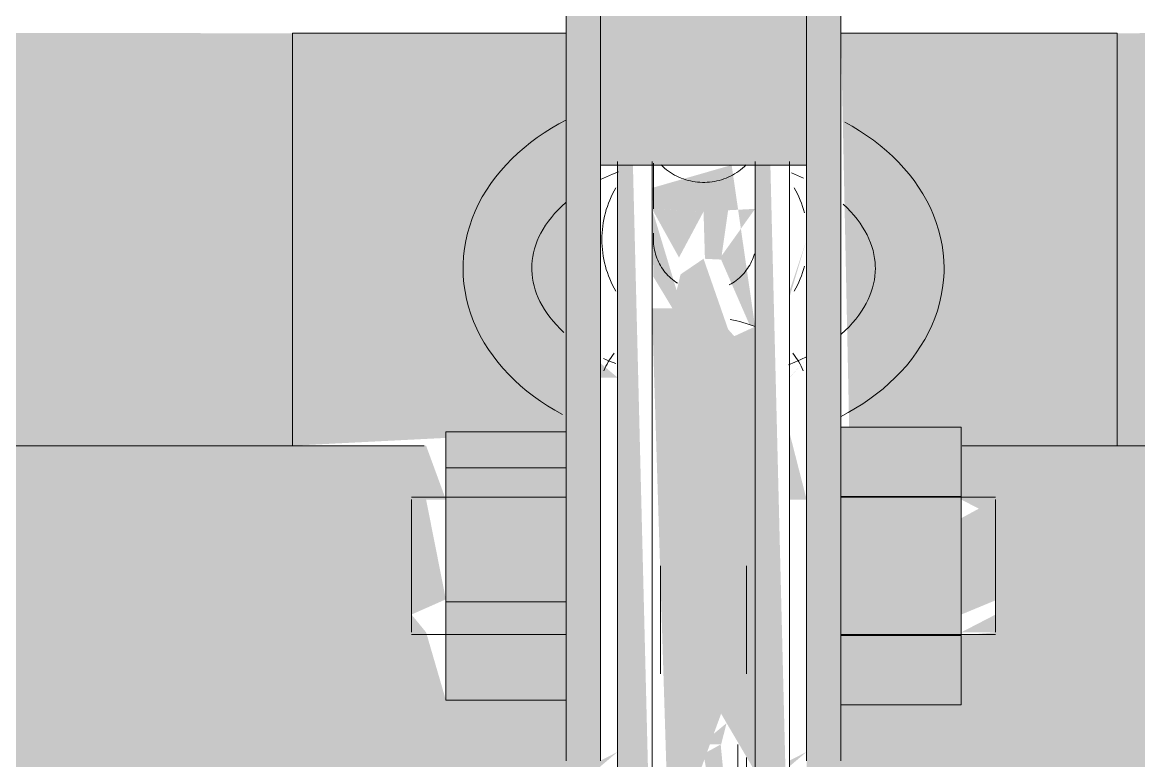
# Model space of a CAD drawing. Header units: inches. Extents: x -54880 to -186, y -265 to 853.
# Drawn here: x -16361.187 to -16357.126, y 280.229 to 282.915 of the extents above; entities that cross this region are included whole.
import ezdxf

# ---------------------------------------------------------------- set-up
doc = ezdxf.new("R2010")
doc.units = ezdxf.units.IN
doc.header["$MEASUREMENT"] = 0
doc.layers.add('Q-SPCQ', color=91, linetype='Continuous', lineweight=9)

# ---------------------------------------------------------------- blocks, each defined once
blk = doc.blocks.new('Basketball_Backstop-Performance_Sports_Systems-3103-Ceiling_Hung - 27_-0_ to 27_-11 7_8_-V251-Section 1')
at = {"layer": 'Q-SPCQ'}
for points in [[(21711.6778, 280.2291), (21711.6778, 283.0146), (21711.5528, 283.0146), (21711.5528, 280.2291)], [(21712.4278, 282.3959), (21712.4278, 283.0146), (21711.6778, 283.0146), (21711.6778, 282.3959), (21712.2537, 282.3959)], [(21712.5528, 280.2291), (21712.5528, 283.0146), (21712.4278, 283.0146), (21712.4278, 280.2291)], [(21711.8653, 279.6117), (21711.7959, 282.3959), (21711.7403, 282.3959), (21711.7403, 279.6117)], [(21712.2403, 279.6117), (21712.3653, 279.6117), (21712.2959, 282.3959), (21712.2403, 282.3959), (21712.2403, 280)], [(21712.2403, 281.6875), (21712.2403, 281.8081), (21712.1645, 281.7732)], [(21711.5528, 281.2947), (21711.5528, 281.4255), (21711.1153, 281.4255), (21711.1153, 281.2947)], [(21712.3653, 281.179), (21712.4278, 281.179), (21712.3653, 281.4228)], [(21712.9903, 281.1901), (21712.9903, 281.4427), (21712.5528, 281.4427), (21712.5528, 281.1901)], [(21711.5528, 280.8067), (21711.5528, 281.2947), (21711.1153, 281.2947), (21711.1153, 280.8067)], [(21712.9903, 280.6849), (21712.9903, 281.1901), (21712.5528, 281.1901), (21712.5528, 280.6849)], [(21711.5528, 280.4495), (21711.5528, 280.8067), (21711.1153, 280.8067), (21711.1153, 280.4495)], [(21713.1153, 280.696), (21713.1153, 280.7607), (21712.9903, 280.696)], [(21712.9903, 280.4323), (21712.9903, 280.6849), (21712.5528, 280.6849), (21712.5528, 280.4323)], [(21712.1167, 280.288), (21712.1366, 280.3658), (21712.0818, 280.32), (21712.0678, 280.288)], [(21711.5528, 279.4928), (21711.6778, 279.4928), (21711.6778, 280.2291), (21711.5528, 280.2291), (21711.5528, 279.8275)], [(21712.5528, 279.4928), (21712.5528, 280.2291), (21712.4278, 280.2291), (21712.4278, 279.4928)]]:
    blk.add_hatch(color=256, dxfattribs=at).paths.add_polyline_path(points, flags=0)
h = blk.add_hatch(color=256, dxfattribs=at)
h.paths.add_polyline_path([(21664.0579, 281.375), (21710.5579, 281.375), (21710.5579, 282.875), (21664.0579, 282.955), (21664.0579, 282.7509)], flags=0)
h.paths.add_polyline_path([(21739.9611, 281.375), (21724.8759, 282.955), (21713.5579, 282.875), (21713.5579, 281.375), (21736.4623, 281.375)], flags=0)
h.paths.add_polyline_path([(21712.2403, 282.2365), (21712.114, 282.0594), (21712.1422, 282.2313), (21712.155, 282.232)], flags=0)
h.paths.add_polyline_path([(21712.2403, 281.8081), (21712.155, 282.3959), (21711.8653, 282.3125), (21711.8704, 282.2363), (21712.0528, 282.2265), (21712.0579, 282.0548), (21712.1167, 282.0519), (21712.2206, 281.8138)], flags=0)
h.paths.add_polyline_path([(21711.9632, 281.8353), (21711.984, 281.8436), (21711.8653, 282.2365), (21711.8704, 281.9896), (21711.9609, 281.8392)], flags=0)
h.paths.add_polyline_path([(21712.3653, 281.9148), (21712.4278, 282.125), (21712.3653, 281.9375)], flags=0)
h = blk.add_hatch(color=256, dxfattribs=at)
h.paths.add_polyline_path([(21710.5579, 281.375), (21711.5528, 281.4255), (21711.5528, 282.875), (21710.5579, 282.875), (21710.5579, 282.7509)], flags=0)
h.paths.add_polyline_path([(21713.5579, 281.375), (21713.5579, 282.875), (21712.5528, 282.875), (21712.5826, 281.4427), (21712.9903, 281.375)], flags=0)
h.paths.add_polyline_path([(21712.3665, 281.6226), (21712.4278, 281.6915), (21712.3653, 281.6226)], flags=0)
h.paths.add_polyline_path([(21711.6778, 281.6226), (21711.7403, 281.6226), (21711.6778, 281.675)], flags=0)
h = blk.add_hatch(color=256, dxfattribs=at)
h.paths.add_polyline_path([(21712.0528, 282.2265), (21711.8653, 282.2365), (21711.9635, 282.0594)], flags=0)
h.paths.add_polyline_path([(21712.1167, 282.0519), (21712.1422, 282.2313), (21712.0528, 282.2265), (21712.114, 282.0594)], flags=0)
h.paths.add_polyline_path([(21711.9454, 279.9312), (21712.1167, 280.4), (21712.2403, 280.1897), (21712.2403, 281.6875), (21712.1422, 281.7984), (21712.0528, 282.055), (21711.9693, 281.9982), (21711.9393, 281.875), (21711.8653, 281.875), (21711.9239, 280)], flags=0)
h = blk.add_hatch(color=256, dxfattribs=at)
h.paths.add_polyline_path([(21712.1778, 157.5625), (21715.2739, 157.5625), (21715.2576, 160.1875), (21712.1778, 160.1875)], flags=0)
h.paths.add_polyline_path([(21711.9278, 157.5625), (21711.9278, 160.1875), (21708.842, 160.1875), (21708.8583, 157.5625), (21711.4161, 157.5625)], flags=0)
h.paths.add_polyline_path([(21711.8653, 208.884), (21711.9278, 209.0687), (21711.8653, 209.0687)], flags=0)
h.paths.add_polyline_path([(21709.7157, 164.3125), (21711.9278, 164.3125), (21711.8653, 208.5593), (21711.7403, 208.5593), (21711.6778, 208.5742), (21711.5528, 208.5742), (21711.5528, 209.6951), (21711.1153, 209.6951), (21711.1153, 209.9416), (21710.9903, 210.0063), (21711.0434, 210.4245), (21711.1153, 210.4245), (21711.2006, 210.671), (21711.5528, 210.671), (21711.5528, 211.6942), (21711.6778, 211.6942), (21711.6778, 211.9191), (21711.5528, 211.9191), (21711.5528, 213.0557), (21711.8653, 213.0557), (21711.8966, 224.7587), (21710.4017, 224.7554), (21708.7454, 224.7511), (21708.7784, 164.3125), (21709.343, 164.3125)], flags=0)
h.paths.add_polyline_path([(21712.1778, 164.3125), (21715.3704, 164.3125), (21715.3318, 224.797), (21714.302, 224.7505), (21712.2091, 224.7501), (21712.2738, 213.0557), (21712.5528, 213.0557), (21712.5528, 211.9191), (21712.4278, 211.9191), (21712.4278, 211.6942), (21712.5528, 211.6415), (21712.5528, 210.6206), (21712.9903, 210.6206), (21712.9903, 210.4245), (21713.1153, 210.3598), (21713.1153, 209.9416), (21712.9903, 209.9416), (21712.9153, 209.7456), (21712.5528, 209.7456), (21712.5379, 208.5742), (21712.4278, 208.5742), (21712.3653, 208.5593), (21712.2403, 208.5593), (21712.1778, 165.5321)], flags=0)
h.paths.add_polyline_path([(21711.6901, 210.4245), (21711.7403, 210.4245), (21711.6778, 210.4245)], flags=0)
h.paths.add_polyline_path([(21712.3653, 210.4245), (21712.4278, 210.4245), (21712.3653, 210.5537)], flags=0)
h.paths.add_polyline_path([(21711.8653, 210.9331), (21711.8966, 210.9441), (21711.8653, 210.9441)], flags=0)
h.paths.add_polyline_path([(21712.4948, 213.7659), (21712.2738, 213.8307), (21712.4628, 213.933)], flags=0)
h.paths.add_polyline_path([(21711.8653, 277.451), (21711.8966, 277.6356), (21711.8653, 277.6356)], flags=0)
h.paths.add_polyline_path([(21709.6848, 225.1873), (21710.1688, 225.2392), (21711.8966, 225.2499), (21711.8653, 277.1262), (21711.7403, 277.1411), (21711.6778, 277.1411), (21711.5528, 277.1411), (21711.5528, 278.262), (21711.1153, 278.262), (21711.0434, 278.5085), (21710.9903, 278.5732), (21711.0434, 278.9915), (21711.1153, 278.9915), (21711.2006, 279.238), (21711.5528, 279.238), (21711.5528, 280.4495), (21711.1153, 280.4495), (21711.0434, 280.696), (21710.9903, 280.7607), (21711.0434, 281.179), (21711.1153, 281.179), (21711.0434, 281.375), (21708.7454, 281.375), (21708.82, 225.2452), (21709.605, 225.1952)], flags=0)
h.paths.add_polyline_path([(21713.5403, 225.1889), (21713.7142, 225.2446), (21715.3704, 225.2494), (21715.3704, 281.375), (21712.9903, 281.375), (21712.9903, 281.179), (21713.1153, 281.1143), (21713.1153, 280.696), (21712.9903, 280.6849), (21712.9104, 280.4323), (21712.5528, 280.4323), (21712.5528, 279.1875), (21712.9903, 279.1875), (21712.9903, 278.9915), (21713.1153, 278.9268), (21713.1153, 278.5085), (21712.9903, 278.5085), (21712.9153, 278.3125), (21712.5528, 278.3125), (21712.5528, 277.1411), (21712.4278, 277.1411), (21712.3653, 277.1262), (21712.2403, 277.1262), (21712.2537, 225.2403), (21713.4428, 225.1922)], flags=0)
h.paths.add_polyline_path([(21711.1464, 225.2001), (21710.7527, 225.2307), (21710.9292, 225.2024)], flags=0)
h.paths.add_polyline_path([(21711.8653, 279.5), (21711.9019, 279.5791), (21711.8653, 279.511)], flags=0)
h = blk.add_hatch(color=256, dxfattribs=at)
h.paths.add_polyline_path([(21712.9903, 280.7607), (21713.1153, 280.8125), (21713.1153, 281.179), (21712.9903, 281.1112), (21712.9903, 280.7638)], flags=0)
h.paths.add_polyline_path([(21710.9903, 280.7607), (21711.1153, 280.816), (21711.0434, 281.179), (21710.9903, 281.1143), (21710.9903, 280.8125)], flags=0)
h = blk.add_hatch(color=256, dxfattribs=at)
h.paths.add_polyline_path([(21712.0528, 210.9293), (21712.1778, 210.9441), (21712.1148, 279.5957), (21712.0528, 279.6485), (21712.0528, 211.2474)], flags=0)
h.paths.add_polyline_path([(21712.1778, 279.6432), (21712.1151, 280.288), (21712.0528, 280.2537), (21712.1408, 279.7348), (21712.1777, 279.6434)], flags=0)
h = blk.add_hatch(color=256, dxfattribs=at)
h.paths.add_polyline_path([(21711.6778, 280.2084), (21711.7403, 280.2612), (21711.6778, 280.2291)], flags=0)
h.paths.add_polyline_path([(21712.3653, 280.2084), (21712.4278, 280.2612), (21712.3653, 280.2291)], flags=0)
for p, q in [((21711.5528, 280.2291), (21711.5528, 283.0146)), ((21711.6778, 283.0146), (21711.6778, 280.2291)), ((21712.4278, 280.2291), (21712.4278, 283.0146)), ((21712.5528, 283.0146), (21712.5528, 280.2291)), ((21710.5579, 282.875), (21710.5579, 281.375)), ((21711.5528, 282.875), (21710.5579, 282.875)), ((21713.5579, 282.875), (21712.5528, 282.875)), ((21713.5579, 281.375), (21713.5579, 282.875)), ((21712.4278, 282.3959), (21711.6778, 282.3959)), ((21711.7403, 279.6117), (21711.7403, 282.4084)), ((21711.8653, 282.4084), (21711.8653, 279.6117)), ((21712.2403, 279.6117), (21712.2403, 282.4084)), ((21712.3653, 282.4084), (21712.3653, 279.6117)), ((21711.1153, 281.2947), (21711.1153, 281.4255)), ((21711.1153, 281.4255), (21711.5528, 281.4255)), ((21712.5528, 281.4427), (21712.9903, 281.4427)), ((21712.9903, 281.4427), (21712.9903, 281.1901)), ((21708.7454, 281.375), (21711.037, 281.375)), ((21712.9937, 281.375), (21715.3704, 281.375)), ((21711.1153, 280.8067), (21711.1153, 281.2947)), ((21711.1153, 281.2947), (21711.5528, 281.2947)), ((21711.5528, 281.1875), (21710.9903, 281.1875)), ((21710.9903, 280.7607), (21710.9903, 281.179)), ((21712.5528, 281.1901), (21712.9903, 281.1901)), ((21713.1153, 281.1875), (21712.5528, 281.1875)), ((21712.9903, 281.1901), (21712.9903, 280.6849)), ((21713.1153, 281.179), (21713.1153, 280.7607)), ((21711.8966, 280.9375), (21711.8966, 280.5452)), ((21712.2091, 280.5452), (21712.2091, 280.9375)), ((21711.1153, 280.4495), (21711.1153, 280.8067)), ((21711.1153, 280.8067), (21711.5528, 280.8067)), ((21710.9903, 280.696), (21710.9903, 280.7607)), ((21713.1153, 280.7607), (21713.1153, 280.696)), ((21710.9903, 280.6875), (21711.5528, 280.6875)), ((21712.5528, 280.6875), (21713.1153, 280.6875)), ((21712.5528, 280.6849), (21712.9903, 280.6849)), ((21712.9903, 280.6849), (21712.9903, 280.4323)), ((21711.1153, 280.4495), (21711.5528, 280.4495)), ((21712.9903, 280.4323), (21712.5528, 280.4323)), ((21712.1778, 279.6432), (21712.1778, 280.288)), ((21712.2091, 279.5659), (21712.2091, 280.2412))]:
    blk.add_line(p, q, dxfattribs=at)
at = {"layer": 'Q-SPCQ', "flags": 128}
for points in [[(21711.5542, 282.5603), (21711.5265, 282.5454), (21711.4995, 282.5297), (21711.4733, 282.5131), (21711.4479, 282.4957), (21711.4234, 282.4775), (21711.3997, 282.4585), (21711.377, 282.4387), (21711.3553, 282.4182), (21711.3346, 282.3968), (21711.3149, 282.3748), (21711.2964, 282.352), (21711.2791, 282.3285), (21711.2629, 282.3043), (21711.248, 282.2796), (21711.2345, 282.2542), (21711.2222, 282.2282), (21711.2114, 282.2018), (21711.202, 282.1749), (21711.1942, 282.1476), (21711.1878, 282.1199), (21711.183, 282.092), (21711.1797, 282.0639), (21711.178, 282.0356), (21711.1778, 282.0204)], [(21712.9278, 282.0204), (21712.927, 282.0486), (21712.9246, 282.0768), (21712.9206, 282.1049), (21712.9151, 282.1327), (21712.908, 282.1602), (21712.8994, 282.1873), (21712.8894, 282.214), (21712.8779, 282.2402), (21712.8651, 282.2659), (21712.8509, 282.291), (21712.8354, 282.3155), (21712.8187, 282.3394), (21712.8008, 282.3625), (21712.7818, 282.385), (21712.7616, 282.4067), (21712.7405, 282.4277), (21712.7183, 282.4479), (21712.6951, 282.4674), (21712.671, 282.486), (21712.6461, 282.5038), (21712.6203, 282.5209), (21712.5938, 282.537), (21712.5664, 282.5524)], [(21711.8704, 282.2363), (21711.8704, 282.2501), (21711.8704, 282.2646), (21711.8704, 282.2798), (21711.8704, 282.2956), (21711.8704, 282.3121), (21711.8704, 282.3291), (21711.8704, 282.3467), (21711.8704, 282.3649), (21711.8704, 282.3836), (21711.8704, 282.4028)], [(21711.8704, 282.3887), (21711.8704, 282.3699), (21711.8704, 282.3516), (21711.8704, 282.3338), (21711.8704, 282.3166), (21711.8704, 282.3), (21711.8704, 282.284), (21711.8704, 282.2686), (21711.8704, 282.254), (21711.8704, 282.24)], [(21711.8981, 282.3962), (21711.9045, 282.3902), (21711.9111, 282.3844), (21711.9179, 282.3788), (21711.925, 282.3736), (21711.9323, 282.3686), (21711.9397, 282.3639), (21711.9474, 282.3596), (21711.9552, 282.3555), (21711.9631, 282.3518), (21711.9712, 282.3483), (21711.9795, 282.3452), (21711.9878, 282.3425), (21711.9963, 282.34), (21712.0048, 282.3379), (21712.0135, 282.3362), (21712.0222, 282.3348), (21712.0309, 282.3338), (21712.0397, 282.3331), (21712.0485, 282.3327), (21712.0573, 282.3327), (21712.0661, 282.3331), (21712.0749, 282.3338), (21712.0836, 282.3348), (21712.0923, 282.3362), (21712.1009, 282.338), (21712.1095, 282.3401), (21712.1179, 282.3425), (21712.1263, 282.3453), (21712.1345, 282.3484), (21712.1426, 282.3518), (21712.1506, 282.3556), (21712.1584, 282.3596), (21712.166, 282.364), (21712.1735, 282.3687), (21712.1807, 282.3737), (21712.1878, 282.3789), (21712.1946, 282.3845), (21712.2013, 282.3903), (21712.2076, 282.3963)], [(21711.6781, 282.3428), (21711.6993, 282.3528), (21711.7211, 282.3623), (21711.7435, 282.3712)], [(21712.3725, 282.3672), (21712.3947, 282.358), (21712.4162, 282.3483)], [(21711.4278, 282.0204), (21711.4282, 282.0345), (21711.4294, 282.0487), (21711.4314, 282.0628), (21711.4343, 282.077), (21711.4379, 282.0913), (21711.4424, 282.1055), (21711.4478, 282.1198), (21711.4541, 282.1341), (21711.4612, 282.1485), (21711.4693, 282.1627), (21711.4783, 282.177), (21711.4882, 282.1912), (21711.4991, 282.2052), (21711.5109, 282.2191), (21711.5236, 282.2329), (21711.5373, 282.2464), (21711.5519, 282.2597)], [(21712.5605, 282.2537), (21712.5747, 282.2402), (21712.588, 282.2266), (21712.6003, 282.2128), (21712.6116, 282.1988), (21712.6221, 282.1846), (21712.6316, 282.1704), (21712.6401, 282.1562), (21712.6478, 282.1419), (21712.6545, 282.1276), (21712.6604, 282.1133), (21712.6654, 282.099), (21712.6695, 282.0847), (21712.6728, 282.0705), (21712.6752, 282.0563), (21712.6769, 282.0422), (21712.6777, 282.028), (21712.6778, 282.0204)], [(21711.8704, 282.1486), (21711.8704, 282.1426), (21711.8704, 282.1375), (21711.8704, 282.1332), (21711.8704, 282.1298), (21711.8704, 282.1273), (21711.8704, 282.1257), (21711.8704, 282.125)], [(21711.8704, 282.125), (21711.8704, 282.1254), (21711.8704, 282.1268), (21711.8704, 282.129), (21711.8704, 282.1322), (21711.8704, 282.1362), (21711.8704, 282.1411), (21711.8704, 282.1469)], [(21711.9583, 281.9661), (21711.9521, 281.9702), (21711.946, 281.9746), (21711.94, 281.9792), (21711.9343, 281.984), (21711.9288, 281.9891), (21711.9234, 281.9944), (21711.9183, 281.9999), (21711.9134, 282.0055), (21711.9088, 282.0114), (21711.9043, 282.0175), (21711.9002, 282.0237), (21711.8962, 282.0301), (21711.8926, 282.0366), (21711.8892, 282.0433), (21711.886, 282.0501), (21711.8832, 282.0571), (21711.8806, 282.0641), (21711.8783, 282.0712), (21711.8763, 282.0785), (21711.8746, 282.0858), (21711.8732, 282.0931), (21711.872, 282.1005), (21711.8712, 282.108), (21711.8707, 282.1155), (21711.8705, 282.123), (21711.8704, 282.125)], [(21712.2381, 282.0732), (21712.2359, 282.066), (21712.2334, 282.0589), (21712.2306, 282.052), (21712.2276, 282.0451), (21712.2243, 282.0384), (21712.2207, 282.0318), (21712.2168, 282.0254), (21712.2127, 282.0191), (21712.2083, 282.013), (21712.2037, 282.0071), (21712.1989, 282.0014), (21712.1938, 281.9958), (21712.1886, 281.9905), (21712.1831, 281.9854), (21712.1774, 281.9805), (21712.1715, 281.9758), (21712.1655, 281.9714), (21712.1592, 281.9672), (21712.1529, 281.9633), (21712.1463, 281.9596)], [(21711.1778, 282.0204), (21711.1786, 281.9921), (21711.181, 281.9639), (21711.185, 281.9359), (21711.1905, 281.9081), (21711.1976, 281.8806), (21711.2062, 281.8534), (21711.2162, 281.8267), (21711.2277, 281.8005), (21711.2405, 281.7748), (21711.2547, 281.7497), (21711.2702, 281.7252), (21711.2869, 281.7014), (21711.3048, 281.6782), (21711.3238, 281.6557), (21711.344, 281.634), (21711.3652, 281.613), (21711.3873, 281.5928), (21711.4105, 281.5734), (21711.4346, 281.5547), (21711.4595, 281.5369), (21711.4853, 281.5199), (21711.5119, 281.5037), (21711.5392, 281.4884)], [(21711.5451, 281.7871), (21711.5309, 281.8005), (21711.5177, 281.8141), (21711.5053, 281.828), (21711.494, 281.842), (21711.4835, 281.8561), (21711.474, 281.8703), (21711.4655, 281.8846), (21711.4578, 281.8989), (21711.4511, 281.9132), (21711.4452, 281.9275), (21711.4402, 281.9418), (21711.4361, 281.956), (21711.4329, 281.9702), (21711.4304, 281.9844), (21711.4288, 281.9986), (21711.4279, 282.0127), (21711.4278, 282.0204)], [(21712.5514, 281.4805), (21712.5791, 281.4953), (21712.6061, 281.511), (21712.6323, 281.5276), (21712.6577, 281.545), (21712.6822, 281.5632), (21712.7059, 281.5822), (21712.7286, 281.602), (21712.7503, 281.6226), (21712.771, 281.6439), (21712.7907, 281.666), (21712.8092, 281.6888), (21712.8266, 281.7123), (21712.8427, 281.7364), (21712.8576, 281.7612), (21712.8712, 281.7866), (21712.8834, 281.8125), (21712.8942, 281.839), (21712.9036, 281.8659), (21712.9115, 281.8932), (21712.9178, 281.9208), (21712.9227, 281.9487), (21712.9259, 281.9769), (21712.9276, 282.0051), (21712.9278, 282.0204)], [(21712.6778, 282.0204), (21712.6774, 282.0062), (21712.6762, 281.9921), (21712.6742, 281.9779), (21712.6714, 281.9637), (21712.6677, 281.9495), (21712.6632, 281.9352), (21712.6578, 281.9209), (21712.6516, 281.9066), (21712.6444, 281.8923), (21712.6363, 281.878), (21712.6273, 281.8638), (21712.6174, 281.8496), (21712.6065, 281.8355), (21712.5947, 281.8216), (21712.582, 281.8078), (21712.5683, 281.7943), (21712.5537, 281.781)], [(21712.4275, 281.698), (21712.4064, 281.6879), (21712.3846, 281.6785), (21712.3621, 281.6696)], [(21711.7331, 281.6736), (21711.7109, 281.6827), (21711.6894, 281.6925)]]:
    blk.add_lwpolyline(points, dxfattribs=at)
at = {"layer": 'Q-SPCQ'}
for start, end in [(150, 180), (15, 30), (180, 210), (330, 345)]:
    blk.add_arc((21712.0579, 282.125), 0.375, start, end, dxfattribs=at)
for start_param, end_param in [(1.047198, 1.308997), (2.617994, 2.879793), (0.261799, 0.523599)]:
    blk.add_ellipse((21712.0528, 281.5784), major_axis=(0.375, 0), ratio=0.707107, start_param=start_param, end_param=end_param, dxfattribs=at)

msp = doc.modelspace()

# ---------------------------------------------------------------- block references
at = {"layer": 'Q-SPCQ'}
msp.add_blockref('Basketball_Backstop-Performance_Sports_Systems-3103-Ceiling_Hung - 27_-0_ to 27_-11 7_8_-V251-Section 1', (-38070.7617, 0), dxfattribs=at)

doc.saveas('drawing.dxf')
